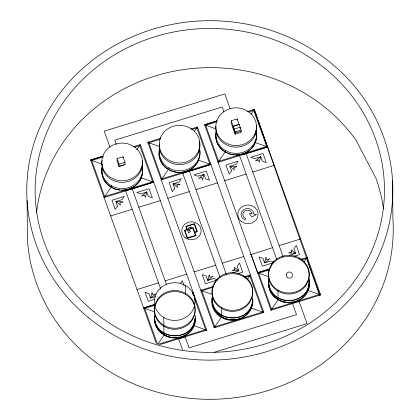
<?xml version="1.0" encoding="UTF-8"?>
<svg xmlns="http://www.w3.org/2000/svg" width="420" height="420" viewBox="0 0 420 420"><rect width="100%" height="100%" fill="white"/><g stroke="black" fill="none" stroke-linecap="round" stroke-linejoin="round"><path stroke-width="0.63" d="M154.754 317.173C153.143 329.637 166.341 339.57 178.101 337.412A20.339 18.858 -0.6 0 0 195.101 320.696M212.315 300.305C211.496 312.412 224.338 321.562 235.736 319.531A20.339 18.858 -0.6 0 0 252.751 299.114M154.639 315.908C153.326 341.119 193.421 342.888 195.169 318.003M212.279 298.022C210.893 324.35 253.843 324.497 252.63 298.226L252.719 301.245L251.496 306.038L251.512 307.603M268.963 279.437C265.944 307.802 312.428 307.351 308.905 279.017M102.202 160.414L101.897 161.616A20.339 18.858 -0.6 0 0 110.213 178.81L114.886 181.141A20.339 18.858 -0.6 0 0 142.207 160.482M102.27 166.688L101.96 167.885A20.339 18.858 -0.6 0 0 110.282 185.078L114.954 187.409A20.339 18.858 -0.6 0 0 142.27 166.751M159.863 148.328L159.406 150.129A20.339 18.858 -0.6 0 0 167.722 167.323L172.394 169.654A20.339 18.858 -0.6 0 0 192.98 166.231A20.339 18.858 -0.6 0 0 199.458 147.793M216.284 131.434L215.975 132.631A20.339 18.858 -0.6 0 0 224.291 149.825L228.963 152.155A20.339 18.858 -0.6 0 0 249.548 148.738A20.339 18.858 -0.6 0 0 256.032 130.294M193.872 325.49L193.856 323.92L195.064 318.565M269.031 278.849C267.278 286.309 271.877 294.252 278.04 297.906M268.926 280.901C266.637 293.69 280.024 304.4 292.194 302.153A20.339 18.858 -0.6 0 0 309.041 280.518M307.965 290.231C308.044 286.272 310.139 282.429 308.847 278.407M159.889 147.971L159.248 149.672A20.464 18.974 -0.6 0 0 165.695 167.674L170.116 170.447A20.464 18.974 -0.6 0 0 195.841 164.609M216.5 130.972L216.074 132.106A20.464 18.974 -0.6 0 0 222.521 150.108L226.942 152.88A20.464 18.974 -0.6 0 0 234.339 154.812M193.856 323.92C187.084 341.455 157.862 339.071 154.775 320.26M251.496 306.038C243.632 325.857 210.089 319.52 212.258 297.455M307.949 288.661C303.371 299.654 288.64 304.101 278.555 298.037M111.353 185.614L111.305 187.278M111.269 187.036L104.087 197.531L153.752 182.18L141.131 177.776M136.668 149.929L140.285 144.648L206.708 330.131L159.737 344.652M168.793 167.858L168.746 169.523M168.409 169.376L161.228 179.87L210.893 164.514L263.849 312.464L214.21 327.81L147.667 141.928M194.171 131.733L197.426 126.982L210.877 164.546L182.753 173.213L219.875 276.859M225.367 150.36L225.314 152.024M225.23 151.809L218.059 162.325L267.697 146.979L254.252 109.421L247.359 111.547M250.997 114.172L254.252 109.421L319.888 295.932M214.21 327.81L214.919 326.776M204.493 124.367L271.036 310.249L271.745 309.209M157.962 343.964L164.141 334.971M214.741 326.828L222.012 316.25M247.522 279.137L250.409 274.927L244.13 276.869M271.567 309.267L278.108 299.744M303.98 262.101L307.235 257.36L267.713 146.947L255.097 142.548M180.348 283.531L182.338 280.665L184.049 285.569M272.528 247.653L250.777 254.641M154.466 299.481L148.334 301.392L145.068 292.262L148.984 293.601L150.602 298.127L155.484 296.62M217.124 280.098L205.475 283.731L202.209 274.601L206.126 275.94L207.743 280.46L213.843 278.576L217.166 279.709M237.794 273.719L242.692 272.192L239.479 262.999L237.153 266.348L238.817 270.858L232.717 272.743M273.336 262.726L262.3 266.165L259.03 257.035L262.952 258.373L264.569 262.899L270.669 261.009L273.987 262.143M294.005 256.347L299.518 254.625L296.3 245.438L293.979 248.782L295.638 253.292L289.538 255.176M90.505 159.6L137.025 289.538L158.566 282.881M103.021 156.151L91.439 159.747L104.879 197.284M90.641 159.994L103.236 156.098M133.392 146.779L140.285 144.648M147.782 142.328L160.771 138.301M191.142 128.924L197.426 126.982M204.608 124.761L217.203 120.871M216.983 120.923L205.401 124.52L218.846 162.057M90.909 160.729L103.404 156.865M134.684 147.194L140.548 145.383M148.05 143.068L159.931 139.393M191.825 129.533L197.689 127.722M204.871 125.501L216.757 121.826M248.651 111.967L254.515 110.156M231.215 120.745L237.132 118.918L241.106 130.016L241.133 132.368L235.174 134.211L231.236 123.097L231.215 120.745L235.153 131.859L235.174 134.211M117.044 158.587L123.002 156.744L124.976 162.267L125.002 164.619L119.044 166.457L117.07 160.939L117.044 158.587L119.023 164.11L119.044 166.457M239.106 124.441L233.189 126.268L233.2 128.688M233.173 126.341L239.127 124.488M119.023 164.11L124.976 162.267M119.065 166.399L124.982 164.566M235.153 131.859L241.106 130.016M241.122 131.192L235.163 133.035L233.189 127.517M103.819 196.796L153.463 181.451M160.96 179.13L210.604 163.784M217.786 161.569L267.43 146.223M125.612 190.88L153.741 182.154M243.07 154.565L266.899 147.205L253.454 109.662M110.67 215.933L132.2 209.281M138.789 207.244L160.34 200.582M167.816 198.272L189.341 191.615M195.93 189.578L217.481 182.915M224.637 180.705L246.167 174.048M252.756 172.011L274.302 165.349M184.417 230.286L186.942 229.504L185.797 226.312L194.528 223.613L197.431 231.709L194.911 232.486L196.056 235.678L187.315 238.382L184.417 230.286L184.936 230.528L188.291 229.488L188.507 230.716L187.619 230.48L188.491 232.911L190.607 231.263L189.383 230.806A3.014 2.793 -0.6 0 1 189.415 229.425L192.801 228.097L195.41 235.384L196.056 235.678M195.41 235.384L187.546 237.815L184.936 230.528M165.154 280.844L186.695 274.187M194.166 271.877L215.707 265.22M222.296 263.183L243.836 256.52M279.116 245.616L300.657 238.959M250.756 254.672L250.787 254.373M257.455 272.318L251.029 254.299M154.786 304.474L144.422 307.692L157.379 343.88M154.98 304.427L143.63 307.939L144.863 308.369M213.36 286.382L200.771 290.272L202.004 290.708M269.567 269.005L257.591 272.706L258.83 273.142M300.951 259.303L307.235 257.36L320.675 294.903L271.036 310.249M269.971 268.868L258.389 272.459L271.829 310.002M143.892 308.674L154.87 305.277M193.536 293.328L192.559 293.627L193.268 292.593L192.476 292.834L192.738 293.575M201.033 291.007L213.26 287.228M244.792 277.483L250.677 275.662M257.859 273.441L269.462 269.855M301.618 259.917L307.498 258.101M158.403 344.248L206.446 329.395M213.948 327.075L263.587 311.729M270.769 309.508L320.413 294.163M178.595 338.825L185.183 336.782M214.609 352.217L307.046 323.642L298.489 299.712M292.194 302.153C279.647 304.526 266.144 293.097 268.989 280.019A20.501 19.01 -0.6 0 0 275.42 298.058L279.851 300.836A20.501 19.01 -0.6 0 0 307.372 292.331L309.125 287.637A20.501 19.01 -0.6 0 0 309.041 279.61M235.736 319.531C223.781 321.668 210.84 311.614 212.279 299.024M178.101 337.412C165.438 339.717 152.434 328.461 154.623 315.341M205.669 125.255L215.927 128.845M148.843 142.821L159.71 146.622M91.702 160.482L102.569 164.283M258.652 273.2L268.832 276.759M308.06 290.483L320.675 294.903M201.826 290.766L212.604 294.536M251.239 308.049L263.849 312.464M144.685 308.427L154.865 311.987M194.098 325.715L206.708 330.131M210.893 164.514L198.272 160.115L197.584 161.957A20.464 18.974 -0.6 0 1 196.597 163.574M306.443 257.607L319.882 295.144M230.081 108.691L224.794 93.923L104.239 131.192L109.951 147.137M245.732 152.402L283.075 256.657M276.696 259.292L239.143 154.439M291.9 301.744L296.515 314.632L189.137 347.828L184.522 334.94M223.913 111.909L222.159 107L114.781 140.196L116.33 144.512M196.634 127.229L210.073 164.766M249.617 275.173L263.057 312.711M189.341 171.176L226.249 274.223M148.58 142.086L162.02 179.624M201.563 290.026L215.003 327.569M139.493 144.895L152.933 182.432M192.959 294.184L193.615 296.016M194.271 297.854L205.916 330.377M131.764 187.63L166.472 284.524M125.176 189.667L160.76 289.007M177.933 336.977L182.548 349.865M137.062 289.527L156.366 343.518M254.258 110.203L256.657 116.991M258.4 121.926L260.799 128.714M262.327 133.03L262.983 134.883M264.29 138.584L264.941 140.438M266.033 143.519L266.69 145.373M392.522 180.201L392.931 219.387A183.041 169.712 -0.6 0 1 220.92 399A183.041 169.712 -0.6 0 1 27.479 239.799L27.069 200.613M299.77 258.206L299.78 259.219M277.956 290.073L278.056 299.476M255.129 133.376L255.145 134.941M255.208 141.215L255.224 142.779M243.316 275.583L243.327 276.596M240.13 128.436L240.119 127.26L234.161 129.097L234.176 130.273M237.132 118.918L237.143 120.094M221.503 307.445L221.603 316.848M198.555 150.869L198.571 152.439M198.639 158.708L198.655 160.277M185.593 285.631L185.687 294.478M163.784 317.494A20.339 18.858 -0.6 0 0 195.006 302.332A20.339 18.858 -0.6 0 0 165.275 284.86A20.339 18.858 -0.6 0 0 163.784 317.494L163.963 334.735M160.55 137.498L160.566 139.067M141.115 168.625L141.131 170.195M141.199 176.463L141.215 178.033M123.002 156.744L123.013 157.92M36.529 212.594A174.673 161.952 -0.6 0 1 169.071 72.251A174.673 161.952 -0.6 0 1 356.102 140.327L375.989 178.343A174.673 161.952 -0.6 0 1 383.476 208.861M154.591 318.344A20.501 19.01 -0.6 0 0 161.453 333.286L165.884 336.068A20.501 19.01 -0.6 0 0 193.405 327.558L195.158 322.87A20.501 19.01 -0.6 0 0 195.216 315.452M139.088 181.76A20.464 18.974 -0.6 0 0 140.443 179.618L142.196 174.935A20.464 18.974 -0.6 0 0 142.364 168.147M138.296 182.774A20.464 18.974 -0.6 0 1 121.569 190.103M119.779 189.987A20.464 18.974 -0.6 0 1 112.975 188.113L108.554 185.335A20.464 18.974 -0.6 0 1 102.107 167.339M256.048 131.864A20.339 18.858 -0.6 0 1 249.564 150.302A20.339 18.858 -0.6 0 1 228.979 153.725L224.311 151.394A20.339 18.858 -0.6 0 1 215.99 134.201M256.216 125.234A20.339 18.858 -0.6 0 1 228.9 145.887L224.228 143.556A20.339 18.858 -0.6 0 1 215.912 126.362M256.468 137.87A20.464 18.974 -0.6 0 1 256.158 139.708L254.41 144.391A20.464 18.974 -0.6 0 1 235.536 154.875M256.216 132.305A20.464 18.974 -0.6 0 1 256.567 136.626M252.672 302.741A20.501 19.01 -0.6 0 1 252.304 305.204L250.546 309.897A20.501 19.01 -0.6 0 1 223.025 318.402L218.6 315.625A20.501 19.01 -0.6 0 1 212.142 297.591M199.563 156.056A20.464 18.974 -0.6 0 1 199.337 157.274M195.195 318.234A20.339 18.858 -0.6 0 1 195.158 320.087M195.101 311.183A20.339 18.858 -0.6 0 1 194.182 316.029L191.945 320.497A20.339 18.858 -0.6 0 1 167.748 328.115A20.339 18.858 -0.6 0 1 154.644 307.802M154.875 306.579A20.339 18.858 -0.6 0 1 155.379 304.794L157.616 300.326A20.339 18.858 -0.6 0 1 178.29 291.832A20.339 18.858 -0.6 0 1 194.628 306.28M194.765 306.878A20.339 18.858 -0.6 0 1 195.116 310.569M199.731 150.565A20.339 18.858 -0.6 0 1 172.41 171.218L167.738 168.887A20.339 18.858 -0.6 0 1 159.721 149.867M199.395 141.519A20.339 18.858 -0.6 0 1 192.911 159.962A20.339 18.858 -0.6 0 1 172.326 163.385L167.659 161.054A20.339 18.858 -0.6 0 1 159.338 143.855M142.285 168.32A20.339 18.858 -0.6 0 1 114.97 188.974L110.297 186.643A20.339 18.858 -0.6 0 1 102.16 168.231M253.853 213.801L253.843 214.106L256.457 214.515L251.685 217.082L249.386 213.397L251.974 213.806L251.753 212.935A4.594 4.258 -0.6 0 0 244.314 211.344A4.594 4.258 -0.6 0 0 245.569 218.332L244.855 219.902A6.431 5.964 -0.6 0 1 243.668 209.638A6.431 5.964 -0.6 0 1 253.853 213.801M188.386 228.895L187.325 229.383L186.312 226.553L194.177 224.123L196.786 231.41L194.749 232.04L193.153 227.582L189.824 228.611L190.155 228.228A3.014 2.793 -0.6 0 1 191.425 227.504L190.397 226.978A3.014 2.793 -0.6 0 0 189.131 227.698L188.386 228.895M146.8 191.982L145.394 197.442L144.575 195.19L141.535 196.124L146.8 191.982L148.423 196.508L152.339 197.846L149.069 188.711L136.81 192.538L140.7 193.867L146.8 191.982M152.014 292.667L150.602 298.127L155.873 293.984L152.833 294.919L152.014 292.667M203.941 174.316L202.535 179.776L201.716 177.529L198.676 178.458L203.941 174.316L205.564 178.841L209.48 180.18L206.209 171.05L193.951 174.872L197.841 176.201L203.941 174.316M209.155 275L207.743 280.46L213.014 276.323L209.974 277.252L209.155 275M260.767 156.749L259.355 162.215L258.541 159.962L255.497 160.892L260.767 156.749L262.39 161.275L266.306 162.614L263.036 153.484L250.777 157.306L254.667 158.639L260.767 156.749M265.981 257.434L264.569 262.899L269.84 258.757L266.795 259.686L265.981 257.434M286.43 274.207L286.424 275.998L287.39 277.483C288.661 278.46 290.514 278.355 291.669 277.242C292.834 275.924 292.735 273.84 291.412 272.669C290.141 271.693 288.283 271.793 287.133 272.906L286.43 274.207M157.605 299.313L155.369 303.781A20.339 18.858 -0.6 0 0 166.199 326.508A20.339 18.858 -0.6 0 0 191.935 319.483L194.171 315.016A20.339 18.858 -0.6 0 0 183.341 292.288A20.339 18.858 -0.6 0 0 157.605 299.313M215.245 281.426L213.003 285.894A20.339 18.858 -0.6 0 0 223.839 308.627A20.339 18.858 -0.6 0 0 249.575 301.602L251.811 297.134A20.339 18.858 -0.6 0 0 240.98 274.402A20.339 18.858 -0.6 0 0 215.245 281.426M215.255 282.44L213.014 286.907A20.339 18.858 -0.6 0 0 223.85 309.64A20.339 18.858 -0.6 0 0 249.585 302.615L251.822 298.147A20.339 18.858 -0.6 0 0 240.991 275.415A20.339 18.858 -0.6 0 0 215.255 282.44M271.698 264.054L269.462 268.522A20.339 18.858 -0.6 0 0 280.292 291.249A20.339 18.858 -0.6 0 0 306.028 284.225L308.264 279.757A20.339 18.858 -0.6 0 0 297.433 257.029A20.339 18.858 -0.6 0 0 271.698 264.054M271.709 265.067L269.472 269.535A20.339 18.858 -0.6 0 0 280.303 292.262A20.339 18.858 -0.6 0 0 306.038 285.238L308.275 280.77A20.339 18.858 -0.6 0 0 297.444 258.043A20.339 18.858 -0.6 0 0 271.709 265.067M117.527 206.057L115.206 209.402L112.019 200.246L124.236 196.392L121.968 199.658L115.867 201.542L117.527 206.057M174.667 188.391L172.347 191.735L169.16 182.584L181.377 178.726L179.109 181.997L173.009 183.881L174.667 188.391M231.494 170.825L229.173 174.169L225.986 165.018L238.203 161.159L235.935 164.43L229.834 166.315L231.494 170.825M122.777 201.92L119.742 202.865L120.556 205.118L115.867 201.542L122.777 201.92M179.917 184.254L176.883 185.199L177.697 187.457L173.009 183.881L179.917 184.254M236.744 166.693L233.709 167.633L234.523 169.89L229.834 166.315L236.744 166.693M234.943 269.535L231.903 270.48L238.817 270.858L234.124 267.283L234.943 269.535M291.764 251.974L288.729 252.914L295.638 253.292L290.95 249.716L291.764 251.974M248.036 111.389L243.364 109.058A20.339 18.858 -0.6 0 0 218.227 117.758A20.339 18.858 -0.6 0 0 224.212 141.992L228.884 144.322A20.339 18.858 -0.6 0 0 254.021 135.618A20.339 18.858 -0.6 0 0 248.036 111.389M191.468 128.888L186.795 126.551A20.339 18.858 -0.6 0 0 161.658 135.256A20.339 18.858 -0.6 0 0 167.638 159.484L172.31 161.816A20.339 18.858 -0.6 0 0 197.447 153.116A20.339 18.858 -0.6 0 0 191.468 128.888M134.022 146.643L129.35 144.312A20.339 18.858 -0.6 0 0 104.213 153.011A20.339 18.858 -0.6 0 0 110.198 177.24L114.87 179.571A20.339 18.858 -0.6 0 0 140.007 170.872A20.339 18.858 -0.6 0 0 134.022 146.643M93.728 311.608A174.673 161.952 -0.6 0 0 380.872 222.841A174.673 161.952 -0.6 0 0 154.786 36.776A174.673 161.952 -0.6 0 0 93.728 311.608M88.163 317.415A183.041 169.712 -0.6 0 0 389.067 224.396A183.041 169.712 -0.6 0 0 152.15 29.416A183.041 169.712 -0.6 0 0 88.163 317.415M185.036 237.478A9.665 8.962 -0.6 0 0 200.928 232.565A9.665 8.962 -0.6 0 0 188.417 222.269A9.665 8.962 -0.6 0 0 185.036 237.478M241.248 221.366A10.106 9.366 -0.6 0 0 257.859 216.232A10.106 9.366 -0.6 0 0 244.781 205.469A10.106 9.366 -0.6 0 0 241.248 221.366"/></g></svg>
